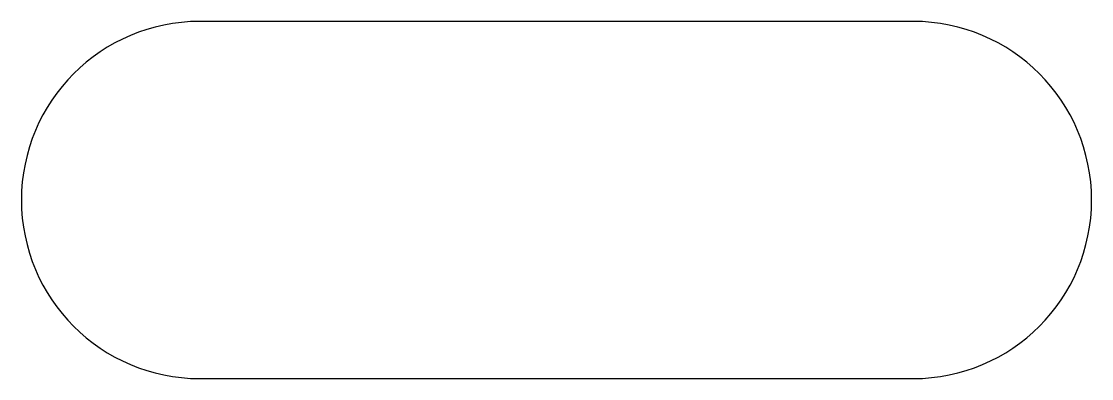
# Model space of a CAD drawing. Header units: inches. Extents: x 0 to 30, y 0 to 10.
import ezdxf

# ---------------------------------------------------------------- set-up
doc = ezdxf.new("R2010")
doc.units = ezdxf.units.IN
doc.layers.add('CORTE', color=1, linetype='CONTINUOUS')

msp = doc.modelspace()

# ---------------------------------------------------------------- linework, layer by layer
at = {"layer": 'CORTE'}
for p, q in [((25, 10), (5, 10)), ((5, 0), (25, 0))]:
    msp.add_line(p, q, dxfattribs=at)
for centre, start, end in [((5, 5), 90, 270), ((25, 5), 270, 90)]:
    msp.add_arc(centre, 5, start, end, dxfattribs=at)

doc.saveas('drawing.dxf')
